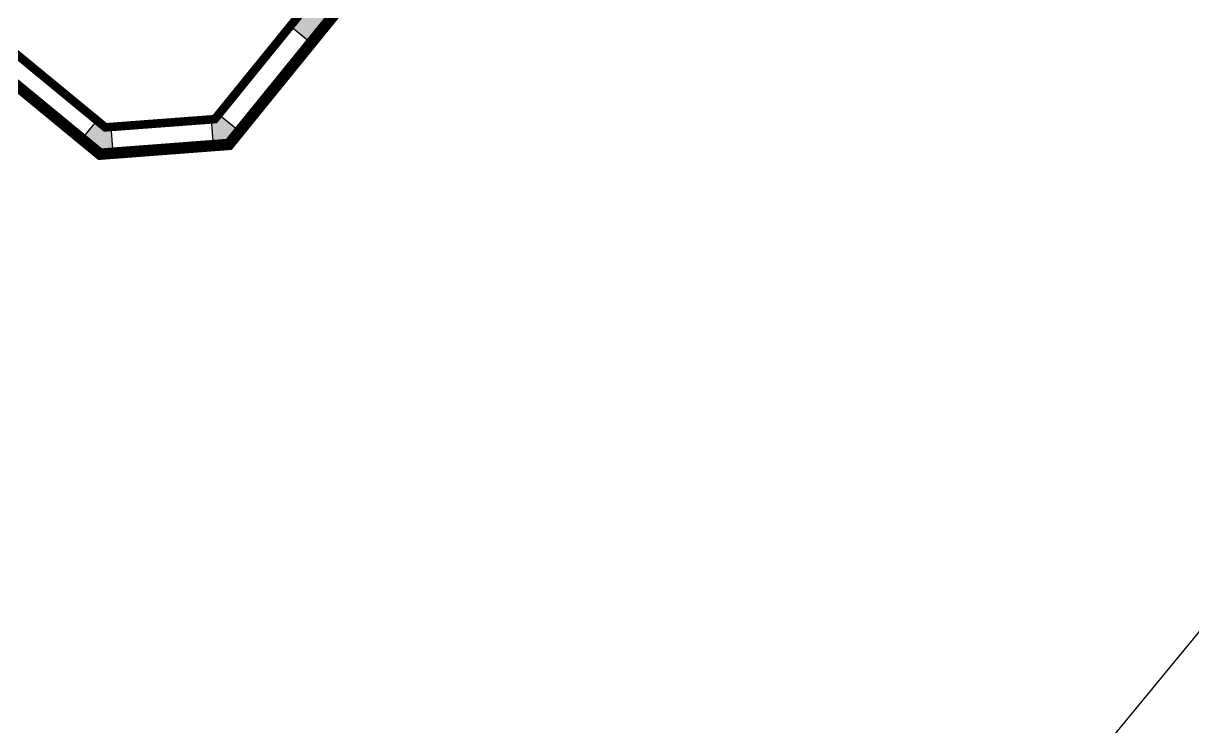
# Model space of a CAD drawing. Header units: metres. Extents: x 1653866.1 to 1653952.6, y 8210294.1 to 8210389.6.
# Drawn here: x 1653917.3 to 1653937.77, y 8210325.61 to 8210337.93 of the extents above; entities that cross this region are included whole.
import ezdxf

# ---------------------------------------------------------------- set-up
doc = ezdxf.new("R2010")
doc.units = ezdxf.units.M
doc.header["$PDMODE"] = 32
doc.header["$PDSIZE"] = -0.5
doc.linetypes.add('AXES', pattern=[2, 1.25, -0.25, 0.25, -0.25])
doc.linetypes.add('CACHE2', pattern=[0.1875, 0.125, -0.0625])
for name, color, linetype in [('GEX_BAT_fenetre', 4, 'Continuous'), ('GEX_BAT_linteau_mur', 6, 'CACHE2'), ('GEX_BAT_mur', 1, 'Continuous'), ('GEX_MEP_txt_cot_plani', 30, 'Continuous')]:
    doc.layers.add(name, color=color, linetype=linetype)
for name, color, linetype, true_color in [('GEX_EDS_sdp_1-habitation', 1, 'AXES', 0xff0000), ('GEX_EDS_shob_contour', 1, 'Continuous', 0xff0000), ('GEX_MEP_mur_pochage', 7, 'Continuous', 0x999999)]:
    doc.layers.add(name, color=color, linetype=linetype, true_color=true_color)
doc.styles.add('G100TXT-cote', font='swissl.ttf')
doc.dimstyles.new('G100COT-libre', dxfattribs={"dimtxt": 0.14, "dimasz": 0.18, "dimexe": 0.18, "dimexo": 0.2, "dimgap": 0.09, "dimtad": 0, "dimzin": 0, "dimdsep": 46, "dimtxsty": 'G100TXT-cote', "dimblk1": 'OBLIQUE', "dimblk2": 'OBLIQUE', "dimsah": 1, "dimcen": 0.09, "dimse1": 1, "dimse2": 1, "dimsd1": 1, "dimsd2": 1, "dimclrd": 252, "dimaunit": 2, "dimadec": 3, "dimazin": 0, "dimtfac": 1, "dimtix": 1, "dimtofl": 0, "dimtmove": 0, "dimatfit": 3, "dimldrblk": 'OBLIQUE', "dimfxl": 0.18, "dimtolj": 1, "dimtzin": 0, "dimarcsym": 0})

# ---------------------------------------------------------------- blocks, each defined once
blk = doc.blocks.new('*D124')
at = {"layer": 'Defpoints', "color": 0, "transparency": 16777216}
for p in [(1653923.241, 8210340.061), (1653923.541, 8210339.818), (1653920.651, 8210336.255)]:
    blk.add_point(p, dxfattribs=at)
at = {"layer": 'GEX_MEP_txt_cot_plani', "color": 0, "transparency": 16777216, "insert": (1653921.797, 8210338.28), "char_height": 0.14, "attachment_point": 5, "rotation": 50.952, "style": 'G100TXT-cote'}
blk.add_mtext('\\A1;4.59', dxfattribs=at)
blk = doc.blocks.new('_OBLIQUE')
at = {"color": 0, "linetype": 'ByBlock'}
blk.add_line((-0.5, -0.5), (0.5, 0.5), dxfattribs=at)

msp = doc.modelspace()

# ---------------------------------------------------------------- hatches: boundary and pattern name
at = {"layer": 'GEX_MEP_mur_pochage'}
h = msp.add_hatch(color=256, dxfattribs=at)
h.dxf.hatch_style = 1
h.paths.add_polyline_path([(1653922.293, 8210338.279), (1653921.969, 8210337.88), (1653922.334, 8210337.584), (1653922.655, 8210337.98)])
h = msp.add_hatch(color=256, dxfattribs=at)
h.dxf.hatch_style = 1
h.paths.add_polyline_path([(1653920.716, 8210336.335), (1653920.651, 8210336.255), (1653920.592, 8210336.251), (1653920.627, 8210335.792), (1653920.897, 8210335.813), (1653921.081, 8210336.038)])
h = msp.add_hatch(color=256, dxfattribs=at)
h.dxf.hatch_style = 1
h.paths.add_polyline_path([(1653918.837, 8210336.118), (1653918.737, 8210336.111), (1653918.589, 8210336.233), (1653918.322, 8210335.909), (1653918.645, 8210335.642), (1653918.872, 8210335.659)])

# ---------------------------------------------------------------- linework, layer by layer
msp.add_line((1653910.556, 8210294.121), (1653952.576, 8210345.146))
at = {"layer": 'GEX_BAT_fenetre'}
for p, q in [((1653920.716, 8210336.335), (1653921.969, 8210337.88)), ((1653917.269, 8210337.32), (1653918.589, 8210336.233)), ((1653918.837, 8210336.118), (1653920.592, 8210336.251))]:
    msp.add_line(p, q, dxfattribs=at)
at = {"layer": 'GEX_BAT_fenetre', "linetype": 'CACHE2'}
for p, q in [((1653920.754, 8210336.303), (1653922.008, 8210337.849)), ((1653917.237, 8210337.281), (1653918.557, 8210336.194)), ((1653918.841, 8210336.068), (1653920.596, 8210336.201))]:
    msp.add_line(p, q, dxfattribs=at)
at = {"layer": 'GEX_BAT_linteau_mur'}
for p, q in [((1653922.334, 8210337.584), (1653921.081, 8210336.038)), ((1653918.318, 8210335.904), (1653916.998, 8210336.991)), ((1653920.627, 8210335.792), (1653918.872, 8210335.659))]:
    msp.add_line(p, q, dxfattribs=at)
at = {"layer": 'GEX_BAT_mur'}
for p, q in [((1653922.293, 8210338.279), (1653921.969, 8210337.88)), ((1653922.655, 8210337.98), (1653922.334, 8210337.584)), ((1653922.334, 8210337.584), (1653921.969, 8210337.88)), ((1653920.716, 8210336.335), (1653920.651, 8210336.255)), ((1653921.081, 8210336.038), (1653920.716, 8210336.335)), ((1653918.589, 8210336.233), (1653918.318, 8210335.904)), ((1653918.737, 8210336.111), (1653918.589, 8210336.233)), ((1653918.837, 8210336.118), (1653918.737, 8210336.111)), ((1653918.872, 8210335.659), (1653918.837, 8210336.118)), ((1653920.651, 8210336.255), (1653920.592, 8210336.251)), ((1653920.627, 8210335.792), (1653920.592, 8210336.251)), ((1653918.645, 8210335.642), (1653918.322, 8210335.909)), ((1653921.081, 8210336.038), (1653920.897, 8210335.813)), ((1653918.872, 8210335.659), (1653918.645, 8210335.642)), ((1653920.897, 8210335.813), (1653920.627, 8210335.792))]:
    msp.add_line(p, q, dxfattribs=at)
at = {"layer": 'GEX_EDS_sdp_1-habitation', "const_width": 0.15}
msp.add_lwpolyline([(1653917.122, 8210337.441), (1653918.737, 8210336.111), (1653920.651, 8210336.255), (1653922.293, 8210338.279)], dxfattribs=at)
at = {"layer": 'GEX_EDS_shob_contour', "const_width": 0.2}
msp.add_lwpolyline([(1653916.692, 8210337.251), (1653918.645, 8210335.642), (1653920.897, 8210335.813), (1653924.041, 8210339.688)], dxfattribs=at)

# ---------------------------------------------------------------- dimensions: what is measured, and where the dimension line sits
at = {"layer": 'GEX_MEP_txt_cot_plani'}
dim = msp.add_aligned_dim(p1=(1653920.651, 8210336.255), p2=(1653923.541, 8210339.818), distance=0.386, dimstyle='G100COT-libre', dxfattribs=at)
dim.commit()
dim.dimension.update_dxf_attribs({"geometry": '*D124', "text_midpoint": (1653921.797, 8210338.28)})

doc.saveas('drawing.dxf')
